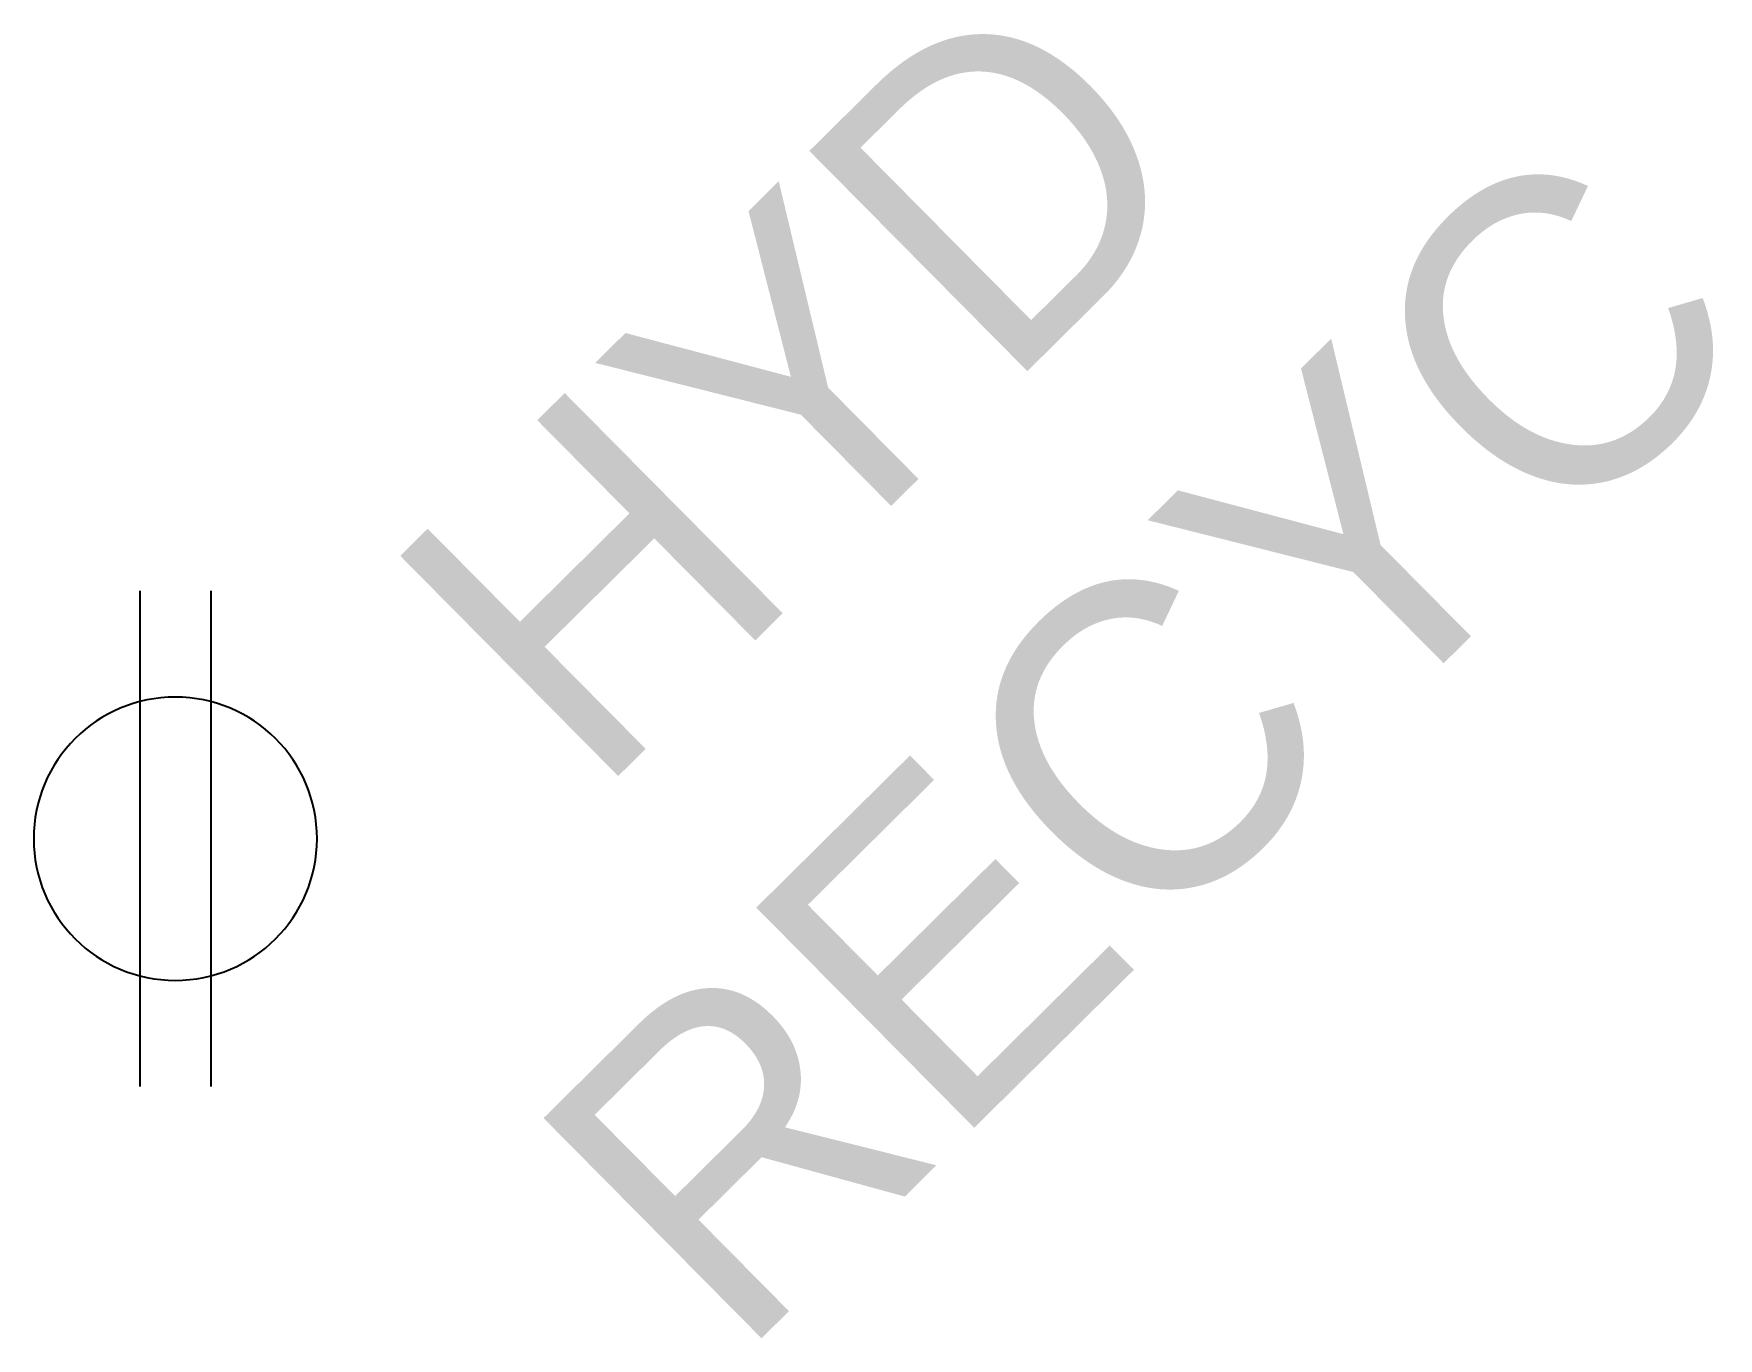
# Model space of a CAD drawing. Extents: x -0.16 to 1.74, y -0.56 to 0.91.
import ezdxf

# ---------------------------------------------------------------- set-up
doc = ezdxf.new("R2010")
doc.units = 0
doc.header["$MEASUREMENT"] = 0
doc.layers.add('CELL_HR_HYDRANT_RECYCLED', color=7, linetype='Continuous')

msp = doc.modelspace()

# ---------------------------------------------------------------- linework, layer by layer
at = {"layer": 'CELL_HR_HYDRANT_RECYCLED', "color": 54}
for p, q in [((-0.04067, 0.280453), (-0.04067, -0.279547)), ((0.03933, 0.280453), (0.03933, -0.279547))]:
    msp.add_line(p, q, dxfattribs=at)
for start, end in [(90, 180), (0, 90), (180, 270), (270, 360)]:
    msp.add_arc((-0.00067, 0.000453), 0.16, start, end, dxfattribs=at)

# ---------------------------------------------------------------- texts
for s, p in [('HYD', (0.47222, 0.044218)), ('RECYC', (0.634112, -0.590889))]:
    msp.add_text(s, height=0.349998, rotation=44.705256, dxfattribs=at).set_placement(p)

doc.saveas('drawing.dxf')
